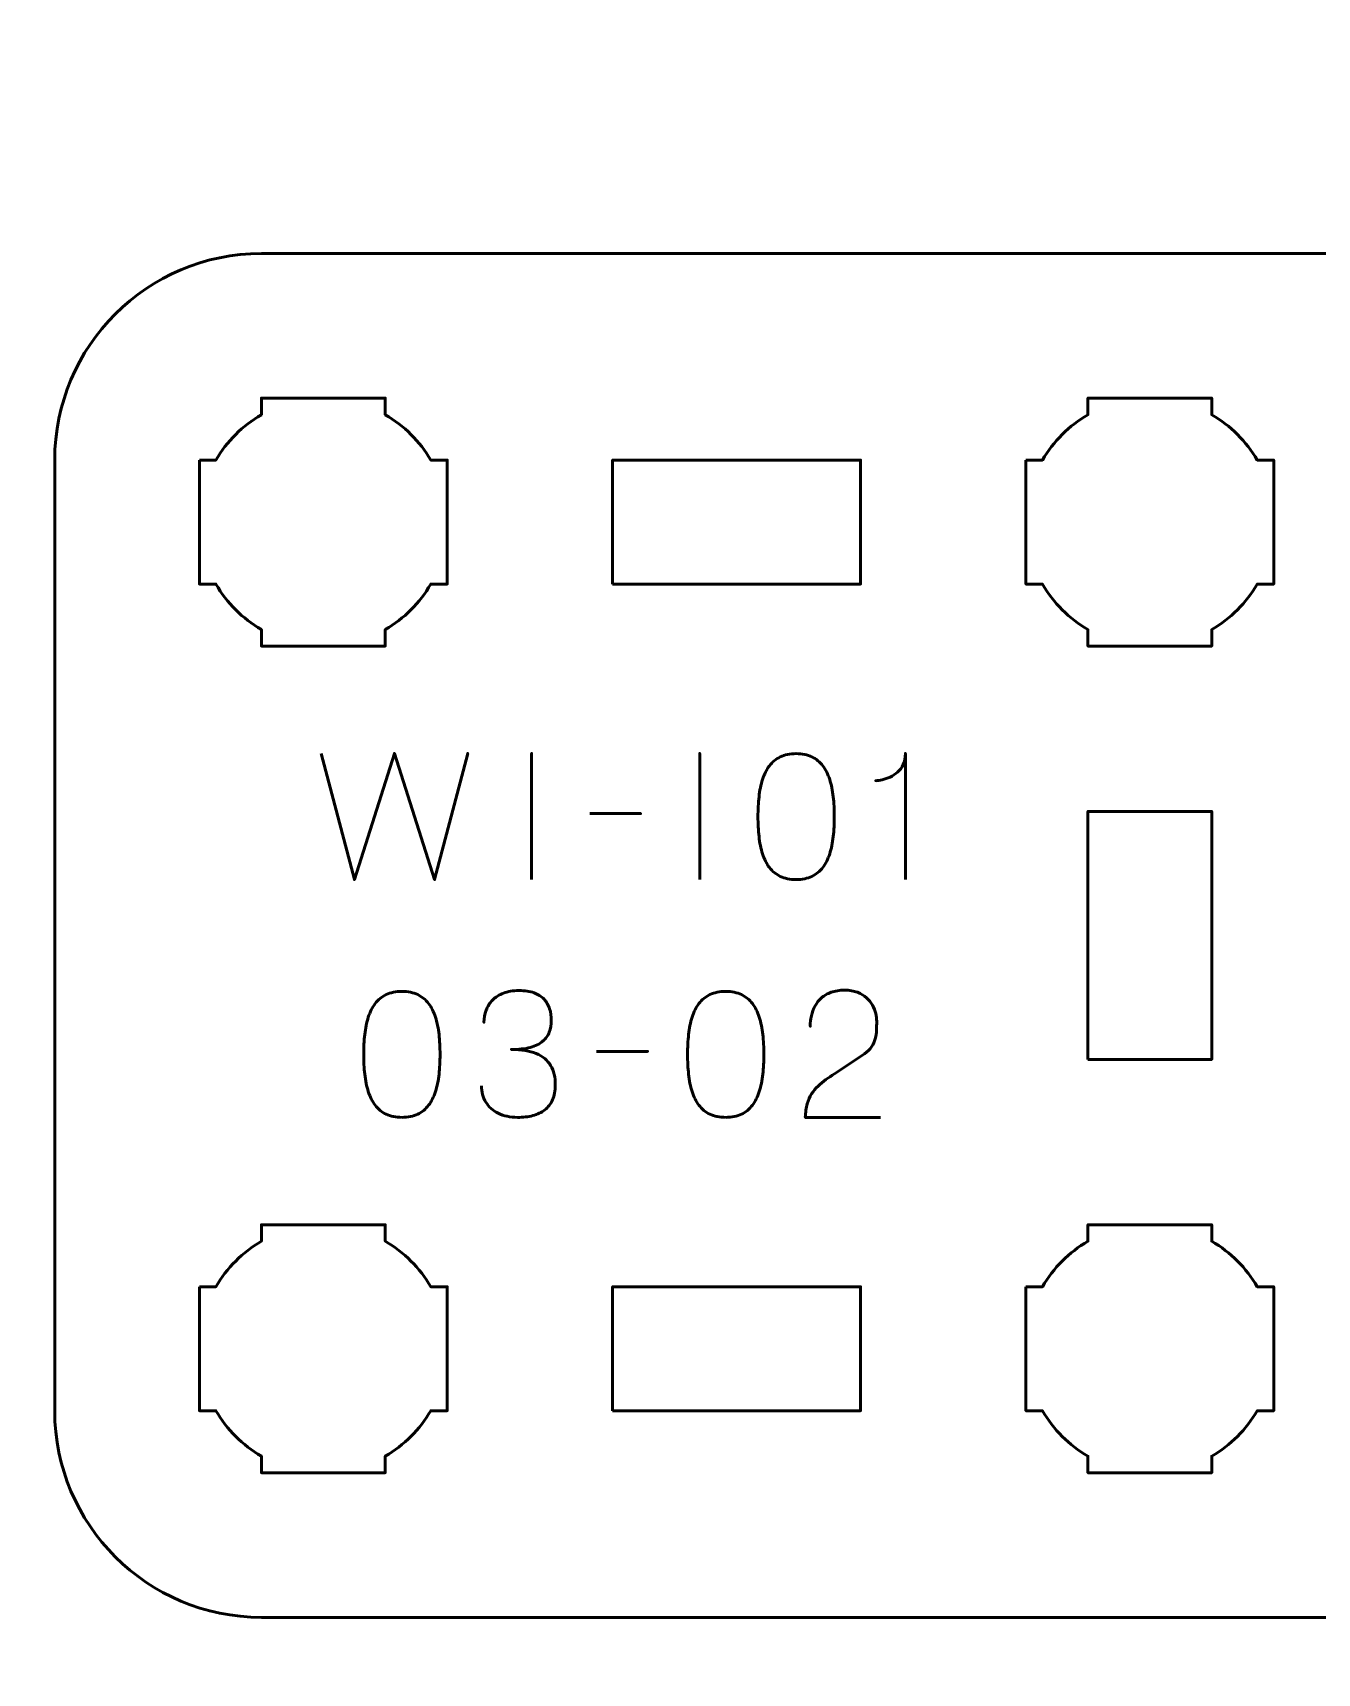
# Model space of a CAD drawing. Header units: centimetres. Extents: x -21 to 0, y -29.7 to 0.
# Drawn here: x -8.303 to -5.195, y -24.135 to -20.166 of the extents above; entities that cross this region are included whole.
import ezdxf

# ---------------------------------------------------------------- set-up
doc = ezdxf.new("R2010")
doc.units = ezdxf.units.CM
doc.header["$MEASUREMENT"] = 0
doc.layers.add('Layer 1', color=7, linetype='Continuous')

msp = doc.modelspace()

# ---------------------------------------------------------------- linework, layer by layer
at = {"layer": 'Layer 1', "lineweight": 53}
for points in [[(-6.89997, -21.5), (-6.29997, -21.5), (-6.29997, -21.2), (-6.89997, -21.2), (-6.89997, -21.5)], [(-5.74997, -22.65), (-5.44997, -22.65), (-5.44997, -22.05), (-5.74997, -22.05), (-5.74997, -22.65)], [(-6.89997, -23.5), (-6.29997, -23.5), (-6.29997, -23.2), (-6.89997, -23.2), (-6.89997, -23.5)]]:
    msp.add_lwpolyline(points, close=True, dxfattribs=at)
at = {"layer": 'Layer 1', "color": 1, "lineweight": 53}
msp.add_open_spline([(-21.00003, -29.19995), (-21.00003, -29.19995), (-21.00003, -10.09992), (-21.00003, -10.09992), (-21.00003, -10.09992), (-21.00003, -10.01709), (-20.93286, -9.94992), (-20.85003, -9.94992), (-20.85003, -9.94992), (-20.7672, -9.94992), (-20.70003, -9.88275), (-20.70003, -9.79992), (-20.70003, -9.79992), (-20.70003, -9.71709), (-20.7672, -9.64992), (-20.85003, -9.64992), (-20.85003, -9.64992), (-20.93286, -9.64992), (-21.00003, -9.58275), (-21.00003, -9.49992), (-21.00003, -9.49992), (-21.00003, -9.41709), (-20.93286, -9.34992), (-20.85003, -9.34992), (-20.85003, -9.34992), (-20.7672, -9.34992), (-20.70003, -9.28275), (-20.70003, -9.19992), (-20.70003, -9.19992), (-20.70003, -9.11709), (-20.7672, -9.04992), (-20.85003, -9.04992), (-20.85003, -9.04992), (-20.93286, -9.04992), (-21.00003, -8.98275), (-21.00003, -8.89992), (-21.00003, -8.89992), (-21.00003, -8.81709), (-20.93286, -8.74992), (-20.85003, -8.74992), (-20.85003, -8.74992), (-20.7672, -8.74992), (-20.70003, -8.68275), (-20.70003, -8.59992), (-20.70003, -8.59992), (-20.70003, -8.51709), (-20.7672, -8.44992), (-20.85003, -8.44992), (-20.85003, -8.44992), (-20.93286, -8.44992), (-21.00003, -8.38275), (-21.00003, -8.29992), (-21.00003, -8.29992), (-21.00003, -8.21709), (-20.93286, -8.14992), (-20.85003, -8.14992), (-20.85003, -8.14992), (-20.7672, -8.14992), (-20.70003, -8.08275), (-20.70003, -7.99992), (-20.70003, -7.99992), (-20.70003, -7.91709), (-20.7672, -7.84992), (-20.85003, -7.84992), (-20.85003, -7.84992), (-20.93286, -7.84992), (-21.00003, -7.78275), (-21.00003, -7.69992), (-21.00003, -7.69992), (-21.00003, -7.61709), (-20.93286, -7.54992), (-20.85003, -7.54992), (-20.85003, -7.54992), (-20.7672, -7.54992), (-20.70003, -7.48275), (-20.70003, -7.39992), (-20.70003, -7.39992), (-20.70003, -7.31709), (-20.7672, -7.24992), (-20.85003, -7.24992), (-20.85003, -7.24992), (-20.93286, -7.24992), (-21.00003, -7.18275), (-21.00003, -7.09992), (-21.00003, -7.09992), (-21.00003, -7.01709), (-20.93286, -6.94992), (-20.85003, -6.94992), (-20.85003, -6.94992), (-20.7672, -6.94992), (-20.70003, -6.88275), (-20.70003, -6.79992), (-20.70003, -6.79992), (-20.70003, -6.71709), (-20.7672, -6.64992), (-20.85003, -6.64992), (-20.85003, -6.64992), (-20.93286, -6.64992), (-21.00003, -6.58275), (-21.00003, -6.49992), (-21.00003, -6.49992), (-21.00003, -6.41709), (-20.93286, -6.34992), (-20.85003, -6.34992), (-20.85003, -6.34992), (-20.7672, -6.34992), (-20.70003, -6.28275), (-20.70003, -6.19992), (-20.70003, -6.19992), (-20.70003, -6.11709), (-20.7672, -6.04992), (-20.85003, -6.04992), (-20.85003, -6.04992), (-20.93286, -6.04992), (-21.00003, -5.98275), (-21.00003, -5.89992), (-21.00003, -5.89992), (-21.00003, -5.81709), (-20.93286, -5.74992), (-20.85003, -5.74992), (-20.85003, -5.74992), (-20.7672, -5.74992), (-20.70003, -5.68275), (-20.70003, -5.59992), (-20.70003, -5.59992), (-20.70003, -5.51709), (-20.7672, -5.44992), (-20.85003, -5.44992), (-20.85003, -5.44992), (-20.93286, -5.44992), (-21.00003, -5.38275), (-21.00003, -5.29992), (-21.00003, -5.29992), (-21.00003, -5.21709), (-20.93286, -5.14992), (-20.85003, -5.14992), (-20.85003, -5.14992), (-20.7672, -5.14992), (-20.70003, -5.08275), (-20.70003, -4.99992), (-20.70003, -4.99992), (-20.70003, -4.91709), (-20.7672, -4.84992), (-20.85003, -4.84992), (-20.85003, -4.84992), (-20.93286, -4.84992), (-21.00003, -4.78275), (-21.00003, -4.69992), (-21.00003, -4.69992), (-21.00003, -4.61709), (-20.93286, -4.54992), (-20.85003, -4.54992), (-20.85003, -4.54992), (-20.7672, -4.54992), (-20.70003, -4.48275), (-20.70003, -4.39992), (-20.70003, -4.39992), (-20.70003, -4.31709), (-20.7672, -4.24992), (-20.85003, -4.24992), (-20.85003, -4.24992), (-20.93286, -4.24992), (-21.00003, -4.18275), (-21.00003, -4.09992), (-21.00003, -4.09992), (-21.00003, -4.01709), (-20.93286, -3.94992), (-20.85003, -3.94992), (-20.85003, -3.94992), (-20.7672, -3.94992), (-20.70003, -3.88275), (-20.70003, -3.79992), (-20.70003, -3.79992), (-20.70003, -3.71709), (-20.7672, -3.64992), (-20.85003, -3.64992), (-20.85003, -3.64992), (-20.93286, -3.64992), (-21.00003, -3.58275), (-21.00003, -3.49992), (-21.00003, -3.49992), (-21.00003, -3.41709), (-20.93286, -3.34992), (-20.85003, -3.34992), (-20.85003, -3.34992), (-20.7672, -3.34992), (-20.70003, -3.28275), (-20.70003, -3.19992), (-20.70003, -3.19992), (-20.70003, -3.11709), (-20.7672, -3.04992), (-20.85003, -3.04992), (-20.85003, -3.04992), (-20.93286, -3.04992), (-21.00003, -2.98275), (-21.00003, -2.89992), (-21.00003, -2.89992), (-21.00003, -2.81709), (-20.93286, -2.74992), (-20.85003, -2.74992), (-20.85003, -2.74992), (-20.7672, -2.74992), (-20.70003, -2.68275), (-20.70003, -2.59992), (-20.70003, -2.59992), (-20.70003, -2.51709), (-20.7672, -2.44992), (-20.85003, -2.44992), (-20.85003, -2.44992), (-20.93286, -2.44992), (-21.00003, -2.38275), (-21.00003, -2.29992), (-21.00003, -2.29992), (-21.00003, -2.21709), (-20.93286, -2.14992), (-20.85003, -2.14992), (-20.85003, -2.14992), (-20.7672, -2.14992), (-20.70003, -2.08275), (-20.70003, -1.99992), (-20.70003, -1.99992), (-20.70003, -1.91709), (-20.7672, -1.84992), (-20.85003, -1.84992), (-20.85003, -1.84992), (-20.93286, -1.84992), (-21.00003, -1.78275), (-21.00003, -1.69992), (-21.00003, -1.69992), (-21.00003, -1.61709), (-20.93286, -1.54992), (-20.85003, -1.54992), (-20.85003, -1.54992), (-20.7672, -1.54992), (-20.70003, -1.48275), (-20.70003, -1.39992), (-20.70003, -1.39992), (-20.70003, -1.31709), (-20.7672, -1.24992), (-20.85003, -1.24992), (-20.85003, -1.24992), (-20.93286, -1.24992), (-21.00003, -1.18275), (-21.00003, -1.09992), (-21.00003, -1.09992), (-21.00003, -1.09992), (-21.00003, -0.49992), (-21.00003, -0.49992), (-21.00003, -0.49992), (-21.00003, -0.22295), (-20.77694, 0.00004), (-20.49994, 0.00004), (-20.49994, 0.00004), (-20.49994, 0.00004), (-0.50008, 0.00004), (-0.50008, 0.00004), (-0.50008, 0.00004), (-0.22294, 0.00004), (0.00002, -0.22295), (0.00002, -0.49992), (0.00002, -0.49992), (0.00002, -0.49992), (0.00002, -29.19995), (0.00002, -29.19995), (0.00002, -29.19995), (0.00002, -29.47695), (-0.22294, -29.70004), (-0.50008, -29.70004), (-0.50008, -29.70004), (-0.50008, -29.70004), (-20.49994, -29.70004), (-20.49994, -29.70004), (-20.49994, -29.70004), (-20.77694, -29.70004), (-21.00003, -29.47695), (-21.00003, -29.19995)], degree=3, knots=[0, 0, 0, 0, 0.0144928, 0.0144928, 0.0144928, 0.0144928, 0.0289855, 0.0289855, 0.0289855, 0.0289855, 0.0434783, 0.0434783, 0.0434783, 0.0434783, 0.057971, 0.057971, 0.057971, 0.057971, 0.0724638, 0.0724638, 0.0724638, 0.0724638, 0.0869565, 0.0869565, 0.0869565, 0.0869565, 0.1014493, 0.1014493, 0.1014493, 0.1014493, 0.115942, 0.115942, 0.115942, 0.115942, 0.1304348, 0.1304348, 0.1304348, 0.1304348, 0.1449275, 0.1449275, 0.1449275, 0.1449275, 0.1594203, 0.1594203, 0.1594203, 0.1594203, 0.173913, 0.173913, 0.173913, 0.173913, 0.1884058, 0.1884058, 0.1884058, 0.1884058, 0.2028986, 0.2028986, 0.2028986, 0.2028986, 0.2173913, 0.2173913, 0.2173913, 0.2173913, 0.2318841, 0.2318841, 0.2318841, 0.2318841, 0.2463768, 0.2463768, 0.2463768, 0.2463768, 0.2608696, 0.2608696, 0.2608696, 0.2608696, 0.2753623, 0.2753623, 0.2753623, 0.2753623, 0.2898551, 0.2898551, 0.2898551, 0.2898551, 0.3043478, 0.3043478, 0.3043478, 0.3043478, 0.3188406, 0.3188406, 0.3188406, 0.3188406, 0.3333333, 0.3333333, 0.3333333, 0.3333333, 0.3478261, 0.3478261, 0.3478261, 0.3478261, 0.3623188, 0.3623188, 0.3623188, 0.3623188, 0.3768116, 0.3768116, 0.3768116, 0.3768116, 0.3913043, 0.3913043, 0.3913043, 0.3913043, 0.4057971, 0.4057971, 0.4057971, 0.4057971, 0.4202899, 0.4202899, 0.4202899, 0.4202899, 0.4347826, 0.4347826, 0.4347826, 0.4347826, 0.4492754, 0.4492754, 0.4492754, 0.4492754, 0.4637681, 0.4637681, 0.4637681, 0.4637681, 0.4782609, 0.4782609, 0.4782609, 0.4782609, 0.4927536, 0.4927536, 0.4927536, 0.4927536, 0.5072464, 0.5072464, 0.5072464, 0.5072464, 0.5217391, 0.5217391, 0.5217391, 0.5217391, 0.5362319, 0.5362319, 0.5362319, 0.5362319, 0.5507246, 0.5507246, 0.5507246, 0.5507246, 0.5652174, 0.5652174, 0.5652174, 0.5652174, 0.5797101, 0.5797101, 0.5797101, 0.5797101, 0.5942029, 0.5942029, 0.5942029, 0.5942029, 0.6086957, 0.6086957, 0.6086957, 0.6086957, 0.6231884, 0.6231884, 0.6231884, 0.6231884, 0.6376812, 0.6376812, 0.6376812, 0.6376812, 0.6521739, 0.6521739, 0.6521739, 0.6521739, 0.6666667, 0.6666667, 0.6666667, 0.6666667, 0.6811594, 0.6811594, 0.6811594, 0.6811594, 0.6956522, 0.6956522, 0.6956522, 0.6956522, 0.7101449, 0.7101449, 0.7101449, 0.7101449, 0.7246377, 0.7246377, 0.7246377, 0.7246377, 0.7391304, 0.7391304, 0.7391304, 0.7391304, 0.7536232, 0.7536232, 0.7536232, 0.7536232, 0.7681159, 0.7681159, 0.7681159, 0.7681159, 0.7826087, 0.7826087, 0.7826087, 0.7826087, 0.7971014, 0.7971014, 0.7971014, 0.7971014, 0.8115942, 0.8115942, 0.8115942, 0.8115942, 0.826087, 0.826087, 0.826087, 0.826087, 0.8405797, 0.8405797, 0.8405797, 0.8405797, 0.8550725, 0.8550725, 0.8550725, 0.8550725, 0.8695652, 0.8695652, 0.8695652, 0.8695652, 0.884058, 0.884058, 0.884058, 0.884058, 0.8985507, 0.8985507, 0.8985507, 0.8985507, 0.9130435, 0.9130435, 0.9130435, 0.9130435, 0.9275362, 0.9275362, 0.9275362, 0.9275362, 0.942029, 0.942029, 0.942029, 0.942029, 0.9565217, 0.9565217, 0.9565217, 0.9565217, 0.9710145, 0.9710145, 0.9710145, 0.9710145, 0.9855072, 0.9855072, 0.9855072, 0.9855072, 1, 1, 1, 1], dxfattribs=at)
at = {"layer": 'Layer 1', "color": 3, "lineweight": 53}
msp.add_open_spline([(-8.24997, -23.5), (-8.24997, -23.5), (-8.24997, -21.2), (-8.24997, -21.2), (-8.24997, -21.2), (-8.24997, -20.92391), (-8.02606, -20.7), (-7.74997, -20.7), (-7.74997, -20.7), (-7.74997, -20.7), (-3.44997, -20.7), (-3.44997, -20.7), (-3.44997, -20.7), (-3.17388, -20.7), (-2.94997, -20.92391), (-2.94997, -21.2), (-2.94997, -21.2), (-2.94997, -21.2), (-2.94997, -23.5), (-2.94997, -23.5), (-2.94997, -23.5), (-2.94997, -23.77609), (-3.17388, -24), (-3.44997, -24), (-3.44997, -24), (-3.44997, -24), (-7.74997, -24), (-7.74997, -24), (-7.74997, -24), (-8.02606, -24), (-8.24997, -23.77609), (-8.24997, -23.5)], degree=3, knots=[0, 0, 0, 0, 0.125, 0.125, 0.125, 0.125, 0.25, 0.25, 0.25, 0.25, 0.375, 0.375, 0.375, 0.375, 0.5, 0.5, 0.5, 0.5, 0.625, 0.625, 0.625, 0.625, 0.75, 0.75, 0.75, 0.75, 0.875, 0.875, 0.875, 0.875, 1, 1, 1, 1], dxfattribs=at)
at = {"layer": 'Layer 1', "lineweight": 53}
for points in [[(-7.89997, -21.2), (-7.89997, -21.2), (-7.85982, -21.2), (-7.85982, -21.2), (-7.85982, -21.2), (-7.83347, -21.15447), (-7.7955, -21.1165), (-7.74997, -21.09015), (-7.74997, -21.09015), (-7.74997, -21.09015), (-7.74997, -21.05), (-7.74997, -21.05), (-7.74997, -21.05), (-7.74997, -21.05), (-7.59997, -21.05), (-7.59997, -21.05), (-7.59997, -21.05), (-7.59997, -21.05), (-7.44997, -21.05), (-7.44997, -21.05), (-7.44997, -21.05), (-7.44997, -21.05), (-7.44997, -21.09015), (-7.44997, -21.09015), (-7.44997, -21.09015), (-7.40444, -21.1165), (-7.36647, -21.15447), (-7.34012, -21.2), (-7.34012, -21.2), (-7.34012, -21.2), (-7.29997, -21.2), (-7.29997, -21.2), (-7.29997, -21.2), (-7.29997, -21.2), (-7.29997, -21.35), (-7.29997, -21.35), (-7.29997, -21.35), (-7.29997, -21.35), (-7.29997, -21.5), (-7.29997, -21.5), (-7.29997, -21.5), (-7.29997, -21.5), (-7.34012, -21.5), (-7.34012, -21.5), (-7.34012, -21.5), (-7.36647, -21.54553), (-7.40444, -21.5835), (-7.44997, -21.60985), (-7.44997, -21.60985), (-7.44997, -21.60985), (-7.44997, -21.65), (-7.44997, -21.65), (-7.44997, -21.65), (-7.44997, -21.65), (-7.59997, -21.65), (-7.59997, -21.65), (-7.59997, -21.65), (-7.59997, -21.65), (-7.74997, -21.65), (-7.74997, -21.65), (-7.74997, -21.65), (-7.74997, -21.65), (-7.74997, -21.60985), (-7.74997, -21.60985), (-7.74997, -21.60985), (-7.7955, -21.5835), (-7.83347, -21.54553), (-7.85982, -21.5), (-7.85982, -21.5), (-7.85982, -21.5), (-7.89997, -21.5), (-7.89997, -21.5), (-7.89997, -21.5), (-7.89997, -21.5), (-7.89997, -21.35), (-7.89997, -21.35), (-7.89997, -21.35), (-7.89997, -21.35), (-7.89997, -21.2), (-7.89997, -21.2)], [(-5.89997, -21.2), (-5.89997, -21.2), (-5.85982, -21.2), (-5.85982, -21.2), (-5.85982, -21.2), (-5.83347, -21.15447), (-5.7955, -21.1165), (-5.74997, -21.09015), (-5.74997, -21.09015), (-5.74997, -21.09015), (-5.74997, -21.05), (-5.74997, -21.05), (-5.74997, -21.05), (-5.74997, -21.05), (-5.59997, -21.05), (-5.59997, -21.05), (-5.59997, -21.05), (-5.59997, -21.05), (-5.44997, -21.05), (-5.44997, -21.05), (-5.44997, -21.05), (-5.44997, -21.05), (-5.44997, -21.09015), (-5.44997, -21.09015), (-5.44997, -21.09015), (-5.40444, -21.1165), (-5.36647, -21.15447), (-5.34012, -21.2), (-5.34012, -21.2), (-5.34012, -21.2), (-5.29997, -21.2), (-5.29997, -21.2), (-5.29997, -21.2), (-5.29997, -21.2), (-5.29997, -21.35), (-5.29997, -21.35), (-5.29997, -21.35), (-5.29997, -21.35), (-5.29997, -21.5), (-5.29997, -21.5), (-5.29997, -21.5), (-5.29997, -21.5), (-5.34012, -21.5), (-5.34012, -21.5), (-5.34012, -21.5), (-5.36647, -21.54553), (-5.40444, -21.5835), (-5.44997, -21.60985), (-5.44997, -21.60985), (-5.44997, -21.60985), (-5.44997, -21.65), (-5.44997, -21.65), (-5.44997, -21.65), (-5.44997, -21.65), (-5.59997, -21.65), (-5.59997, -21.65), (-5.59997, -21.65), (-5.59997, -21.65), (-5.74997, -21.65), (-5.74997, -21.65), (-5.74997, -21.65), (-5.74997, -21.65), (-5.74997, -21.60985), (-5.74997, -21.60985), (-5.74997, -21.60985), (-5.7955, -21.5835), (-5.83347, -21.54553), (-5.85982, -21.5), (-5.85982, -21.5), (-5.85982, -21.5), (-5.89997, -21.5), (-5.89997, -21.5), (-5.89997, -21.5), (-5.89997, -21.5), (-5.89997, -21.35), (-5.89997, -21.35), (-5.89997, -21.35), (-5.89997, -21.35), (-5.89997, -21.2), (-5.89997, -21.2)], [(-7.89997, -23.2), (-7.89997, -23.2), (-7.85982, -23.2), (-7.85982, -23.2), (-7.85982, -23.2), (-7.83347, -23.15447), (-7.7955, -23.1165), (-7.74997, -23.09015), (-7.74997, -23.09015), (-7.74997, -23.09015), (-7.74997, -23.05), (-7.74997, -23.05), (-7.74997, -23.05), (-7.74997, -23.05), (-7.59997, -23.05), (-7.59997, -23.05), (-7.59997, -23.05), (-7.59997, -23.05), (-7.44997, -23.05), (-7.44997, -23.05), (-7.44997, -23.05), (-7.44997, -23.05), (-7.44997, -23.09015), (-7.44997, -23.09015), (-7.44997, -23.09015), (-7.40444, -23.1165), (-7.36647, -23.15447), (-7.34012, -23.2), (-7.34012, -23.2), (-7.34012, -23.2), (-7.29997, -23.2), (-7.29997, -23.2), (-7.29997, -23.2), (-7.29997, -23.2), (-7.29997, -23.35), (-7.29997, -23.35), (-7.29997, -23.35), (-7.29997, -23.35), (-7.29997, -23.5), (-7.29997, -23.5), (-7.29997, -23.5), (-7.29997, -23.5), (-7.34012, -23.5), (-7.34012, -23.5), (-7.34012, -23.5), (-7.36647, -23.54553), (-7.40444, -23.5835), (-7.44997, -23.60985), (-7.44997, -23.60985), (-7.44997, -23.60985), (-7.44997, -23.65), (-7.44997, -23.65), (-7.44997, -23.65), (-7.44997, -23.65), (-7.59997, -23.65), (-7.59997, -23.65), (-7.59997, -23.65), (-7.59997, -23.65), (-7.74997, -23.65), (-7.74997, -23.65), (-7.74997, -23.65), (-7.74997, -23.65), (-7.74997, -23.60985), (-7.74997, -23.60985), (-7.74997, -23.60985), (-7.7955, -23.5835), (-7.83347, -23.54553), (-7.85982, -23.5), (-7.85982, -23.5), (-7.85982, -23.5), (-7.89997, -23.5), (-7.89997, -23.5), (-7.89997, -23.5), (-7.89997, -23.5), (-7.89997, -23.35), (-7.89997, -23.35), (-7.89997, -23.35), (-7.89997, -23.35), (-7.89997, -23.2), (-7.89997, -23.2)], [(-5.89997, -23.2), (-5.89997, -23.2), (-5.85982, -23.2), (-5.85982, -23.2), (-5.85982, -23.2), (-5.83347, -23.15447), (-5.7955, -23.1165), (-5.74997, -23.09015), (-5.74997, -23.09015), (-5.74997, -23.09015), (-5.74997, -23.05), (-5.74997, -23.05), (-5.74997, -23.05), (-5.74997, -23.05), (-5.59997, -23.05), (-5.59997, -23.05), (-5.59997, -23.05), (-5.59997, -23.05), (-5.44997, -23.05), (-5.44997, -23.05), (-5.44997, -23.05), (-5.44997, -23.05), (-5.44997, -23.09015), (-5.44997, -23.09015), (-5.44997, -23.09015), (-5.40444, -23.1165), (-5.36647, -23.15447), (-5.34012, -23.2), (-5.34012, -23.2), (-5.34012, -23.2), (-5.29997, -23.2), (-5.29997, -23.2), (-5.29997, -23.2), (-5.29997, -23.2), (-5.29997, -23.35), (-5.29997, -23.35), (-5.29997, -23.35), (-5.29997, -23.35), (-5.29997, -23.5), (-5.29997, -23.5), (-5.29997, -23.5), (-5.29997, -23.5), (-5.34012, -23.5), (-5.34012, -23.5), (-5.34012, -23.5), (-5.36647, -23.54553), (-5.40444, -23.5835), (-5.44997, -23.60985), (-5.44997, -23.60985), (-5.44997, -23.60985), (-5.44997, -23.65), (-5.44997, -23.65), (-5.44997, -23.65), (-5.44997, -23.65), (-5.59997, -23.65), (-5.59997, -23.65), (-5.59997, -23.65), (-5.59997, -23.65), (-5.74997, -23.65), (-5.74997, -23.65), (-5.74997, -23.65), (-5.74997, -23.65), (-5.74997, -23.60985), (-5.74997, -23.60985), (-5.74997, -23.60985), (-5.7955, -23.5835), (-5.83347, -23.54553), (-5.85982, -23.5), (-5.85982, -23.5), (-5.85982, -23.5), (-5.89997, -23.5), (-5.89997, -23.5), (-5.89997, -23.5), (-5.89997, -23.5), (-5.89997, -23.35), (-5.89997, -23.35), (-5.89997, -23.35), (-5.89997, -23.35), (-5.89997, -23.2), (-5.89997, -23.2)]]:
    msp.add_open_spline(points, degree=3, knots=[0, 0, 0, 0, 0.05, 0.05, 0.05, 0.05, 0.1, 0.1, 0.1, 0.1, 0.15, 0.15, 0.15, 0.15, 0.2, 0.2, 0.2, 0.2, 0.25, 0.25, 0.25, 0.25, 0.3, 0.3, 0.3, 0.3, 0.35, 0.35, 0.35, 0.35, 0.4, 0.4, 0.4, 0.4, 0.45, 0.45, 0.45, 0.45, 0.5, 0.5, 0.5, 0.5, 0.55, 0.55, 0.55, 0.55, 0.6, 0.6, 0.6, 0.6, 0.65, 0.65, 0.65, 0.65, 0.7, 0.7, 0.7, 0.7, 0.75, 0.75, 0.75, 0.75, 0.8, 0.8, 0.8, 0.8, 0.85, 0.85, 0.85, 0.85, 0.9, 0.9, 0.9, 0.9, 0.95, 0.95, 0.95, 0.95, 1, 1, 1, 1], dxfattribs=at)
at = {"layer": 'Layer 1', "color": 5, "lineweight": 53}
for points, knots in [([(-7.60524, -21.90972), (-7.60524, -21.90972), (-7.52481, -22.21494), (-7.52481, -22.21494), (-7.52481, -22.21494), (-7.52481, -22.21494), (-7.42787, -21.90972), (-7.42787, -21.90972), (-7.42787, -21.90972), (-7.42787, -21.90972), (-7.33092, -22.21494), (-7.33092, -22.21494), (-7.33092, -22.21494), (-7.33092, -22.21494), (-7.25049, -21.90972), (-7.25049, -21.90972), (-7.25049, -21.90972), (-7.25049, -21.90972), (-7.33092, -22.21494), (-7.33092, -22.21494), (-7.33092, -22.21494), (-7.33092, -22.21494), (-7.42787, -21.90972), (-7.42787, -21.90972), (-7.42787, -21.90972), (-7.42787, -21.90972), (-7.52481, -22.21494), (-7.52481, -22.21494), (-7.52481, -22.21494), (-7.52481, -22.21494), (-7.60524, -21.90972), (-7.60524, -21.90972)], [0, 0, 0, 0, 0.125, 0.125, 0.125, 0.125, 0.25, 0.25, 0.25, 0.25, 0.375, 0.375, 0.375, 0.375, 0.5, 0.5, 0.5, 0.5, 0.625, 0.625, 0.625, 0.625, 0.75, 0.75, 0.75, 0.75, 0.875, 0.875, 0.875, 0.875, 1, 1, 1, 1]), ([(-7.09597, -22.21494), (-7.09597, -22.21494), (-7.09597, -21.90972), (-7.09597, -21.90972), (-7.09597, -21.90972), (-7.09597, -21.90972), (-7.09597, -22.21494), (-7.09597, -22.21494)], [0, 0, 0, 0, 0.5, 0.5, 0.5, 0.5, 1, 1, 1, 1]), ([(-6.68915, -22.21494), (-6.68915, -22.21494), (-6.68915, -21.90972), (-6.68915, -21.90972), (-6.68915, -21.90972), (-6.68915, -21.90972), (-6.68915, -22.21494), (-6.68915, -22.21494)], [0, 0, 0, 0, 0.5, 0.5, 0.5, 0.5, 1, 1, 1, 1]), ([(-6.45589, -22.21494), (-6.44108, -22.21487), (-6.42831, -22.21226), (-6.41765, -22.20718), (-6.41765, -22.20718), (-6.40707, -22.2021), (-6.39825, -22.19483), (-6.3912, -22.18559), (-6.3912, -22.18559), (-6.38421, -22.17628), (-6.37871, -22.16527), (-6.37462, -22.15257), (-6.37462, -22.15257), (-6.37059, -22.13987), (-6.3677, -22.12597), (-6.36608, -22.11073), (-6.36608, -22.11073), (-6.36438, -22.09549), (-6.36354, -22.07947), (-6.36361, -22.06254), (-6.36361, -22.06254), (-6.36354, -22.04568), (-6.36438, -22.02966), (-6.36608, -22.01449), (-6.36608, -22.01449), (-6.3677, -21.99932), (-6.37059, -21.98535), (-6.37462, -21.97265), (-6.37462, -21.97265), (-6.37871, -21.96002), (-6.38421, -21.94902), (-6.3912, -21.93963), (-6.3912, -21.93963), (-6.39825, -21.93032), (-6.40707, -21.92305), (-6.41765, -21.91797), (-6.41765, -21.91797), (-6.42831, -21.91282), (-6.44108, -21.91021), (-6.45589, -21.91014), (-6.45589, -21.91014), (-6.47071, -21.91021), (-6.48348, -21.91282), (-6.49414, -21.91797), (-6.49414, -21.91797), (-6.50472, -21.92305), (-6.51354, -21.93032), (-6.52059, -21.93963), (-6.52059, -21.93963), (-6.52758, -21.94902), (-6.53308, -21.96002), (-6.53717, -21.97265), (-6.53717, -21.97265), (-6.5412, -21.98535), (-6.54409, -21.99932), (-6.54571, -22.01449), (-6.54571, -22.01449), (-6.5474, -22.02966), (-6.54825, -22.04568), (-6.54818, -22.06254), (-6.54818, -22.06254), (-6.54825, -22.07947), (-6.5474, -22.09549), (-6.54571, -22.11073), (-6.54571, -22.11073), (-6.54409, -22.12597), (-6.5412, -22.13987), (-6.53717, -22.15257), (-6.53717, -22.15257), (-6.53308, -22.16527), (-6.52758, -22.17628), (-6.52059, -22.18559), (-6.52059, -22.18559), (-6.51354, -22.19483), (-6.50472, -22.2021), (-6.49414, -22.20718), (-6.49414, -22.20718), (-6.48348, -22.21226), (-6.47071, -22.21487), (-6.45589, -22.21494)], [0, 0, 0, 0, 0.05, 0.05, 0.05, 0.05, 0.1, 0.1, 0.1, 0.1, 0.15, 0.15, 0.15, 0.15, 0.2, 0.2, 0.2, 0.2, 0.25, 0.25, 0.25, 0.25, 0.3, 0.3, 0.3, 0.3, 0.35, 0.35, 0.35, 0.35, 0.4, 0.4, 0.4, 0.4, 0.45, 0.45, 0.45, 0.45, 0.5, 0.5, 0.5, 0.5, 0.55, 0.55, 0.55, 0.55, 0.6, 0.6, 0.6, 0.6, 0.65, 0.65, 0.65, 0.65, 0.7, 0.7, 0.7, 0.7, 0.75, 0.75, 0.75, 0.75, 0.8, 0.8, 0.8, 0.8, 0.85, 0.85, 0.85, 0.85, 0.9, 0.9, 0.9, 0.9, 0.95, 0.95, 0.95, 0.95, 1, 1, 1, 1]), ([(-6.45589, -22.21494), (-6.44108, -22.21487), (-6.42831, -22.21226), (-6.41765, -22.20718), (-6.41765, -22.20718), (-6.40707, -22.2021), (-6.39825, -22.19483), (-6.3912, -22.18559), (-6.3912, -22.18559), (-6.38421, -22.17628), (-6.37871, -22.16527), (-6.37462, -22.15257), (-6.37462, -22.15257), (-6.37059, -22.13987), (-6.3677, -22.12597), (-6.36608, -22.11073), (-6.36608, -22.11073), (-6.36438, -22.09549), (-6.36354, -22.07947), (-6.36361, -22.06254), (-6.36361, -22.06254), (-6.36354, -22.04568), (-6.36438, -22.02966), (-6.36608, -22.01449), (-6.36608, -22.01449), (-6.3677, -21.99932), (-6.37059, -21.98535), (-6.37462, -21.97265), (-6.37462, -21.97265), (-6.37871, -21.96002), (-6.38421, -21.94902), (-6.3912, -21.93963), (-6.3912, -21.93963), (-6.39825, -21.93032), (-6.40707, -21.92305), (-6.41765, -21.91797), (-6.41765, -21.91797), (-6.42831, -21.91282), (-6.44108, -21.91021), (-6.45589, -21.91014), (-6.45589, -21.91014), (-6.47071, -21.91021), (-6.48348, -21.91282), (-6.49414, -21.91797), (-6.49414, -21.91797), (-6.50472, -21.92305), (-6.51354, -21.93032), (-6.52059, -21.93963), (-6.52059, -21.93963), (-6.52758, -21.94902), (-6.53308, -21.96002), (-6.53717, -21.97265), (-6.53717, -21.97265), (-6.5412, -21.98535), (-6.54409, -21.99932), (-6.54571, -22.01449), (-6.54571, -22.01449), (-6.5474, -22.02966), (-6.54825, -22.04568), (-6.54818, -22.06254), (-6.54818, -22.06254), (-6.54825, -22.07947), (-6.5474, -22.09549), (-6.54571, -22.11073), (-6.54571, -22.11073), (-6.54409, -22.12597), (-6.5412, -22.13987), (-6.53717, -22.15257), (-6.53717, -22.15257), (-6.53308, -22.16527), (-6.52758, -22.17628), (-6.52059, -22.18559), (-6.52059, -22.18559), (-6.51354, -22.19483), (-6.50472, -22.2021), (-6.49414, -22.20718), (-6.49414, -22.20718), (-6.48348, -22.21226), (-6.47071, -22.21487), (-6.45589, -22.21494)], [0, 0, 0, 0, 0.05, 0.05, 0.05, 0.05, 0.1, 0.1, 0.1, 0.1, 0.15, 0.15, 0.15, 0.15, 0.2, 0.2, 0.2, 0.2, 0.25, 0.25, 0.25, 0.25, 0.3, 0.3, 0.3, 0.3, 0.35, 0.35, 0.35, 0.35, 0.4, 0.4, 0.4, 0.4, 0.45, 0.45, 0.45, 0.45, 0.5, 0.5, 0.5, 0.5, 0.55, 0.55, 0.55, 0.55, 0.6, 0.6, 0.6, 0.6, 0.65, 0.65, 0.65, 0.65, 0.7, 0.7, 0.7, 0.7, 0.75, 0.75, 0.75, 0.75, 0.8, 0.8, 0.8, 0.8, 0.85, 0.85, 0.85, 0.85, 0.9, 0.9, 0.9, 0.9, 0.95, 0.95, 0.95, 0.95, 1, 1, 1, 1]), ([(-6.19131, -22.21494), (-6.19131, -22.21494), (-6.19131, -21.90972), (-6.19131, -21.90972), (-6.19131, -21.90972), (-6.19138, -21.92009), (-6.19322, -21.92898), (-6.19675, -21.93639), (-6.19675, -21.93639), (-6.2002, -21.94387), (-6.20479, -21.95001), (-6.21043, -21.95494), (-6.21043, -21.95494), (-6.21608, -21.95988), (-6.22215, -21.96383), (-6.22864, -21.9668), (-6.22864, -21.9668), (-6.23513, -21.96969), (-6.24141, -21.97188), (-6.24748, -21.97322), (-6.24748, -21.97322), (-6.25361, -21.97463), (-6.25884, -21.97548), (-6.26328, -21.97576), (-6.26328, -21.97576), (-6.25884, -21.97548), (-6.25361, -21.97463), (-6.24748, -21.97322), (-6.24748, -21.97322), (-6.24141, -21.97188), (-6.23513, -21.96969), (-6.22864, -21.9668), (-6.22864, -21.9668), (-6.22215, -21.96383), (-6.21608, -21.95988), (-6.21043, -21.95494), (-6.21043, -21.95494), (-6.20479, -21.95001), (-6.2002, -21.94387), (-6.19675, -21.93639), (-6.19675, -21.93639), (-6.19322, -21.92898), (-6.19138, -21.92009), (-6.19131, -21.90972), (-6.19131, -21.90972), (-6.19131, -21.90972), (-6.19131, -22.21494), (-6.19131, -22.21494)], [0, 0, 0, 0, 0.0833333, 0.0833333, 0.0833333, 0.0833333, 0.1666667, 0.1666667, 0.1666667, 0.1666667, 0.25, 0.25, 0.25, 0.25, 0.3333333, 0.3333333, 0.3333333, 0.3333333, 0.4166667, 0.4166667, 0.4166667, 0.4166667, 0.5, 0.5, 0.5, 0.5, 0.5833333, 0.5833333, 0.5833333, 0.5833333, 0.6666667, 0.6666667, 0.6666667, 0.6666667, 0.75, 0.75, 0.75, 0.75, 0.8333333, 0.8333333, 0.8333333, 0.8333333, 0.9166667, 0.9166667, 0.9166667, 0.9166667, 1, 1, 1, 1]), ([(-6.955, -22.05534), (-6.955, -22.05534), (-6.83181, -22.05534), (-6.83181, -22.05534), (-6.83181, -22.05534), (-6.83181, -22.05534), (-6.955, -22.05534), (-6.955, -22.05534)], [0, 0, 0, 0, 0.5, 0.5, 0.5, 0.5, 1, 1, 1, 1]), ([(-7.40987, -22.79025), (-7.39506, -22.79018), (-7.38229, -22.78757), (-7.37163, -22.78249), (-7.37163, -22.78249), (-7.36105, -22.77741), (-7.35223, -22.77014), (-7.34518, -22.7609), (-7.34518, -22.7609), (-7.33819, -22.75159), (-7.33269, -22.74058), (-7.3286, -22.72788), (-7.3286, -22.72788), (-7.32457, -22.71518), (-7.32168, -22.70128), (-7.32006, -22.68604), (-7.32006, -22.68604), (-7.31836, -22.6708), (-7.31752, -22.65478), (-7.31759, -22.63785), (-7.31759, -22.63785), (-7.31752, -22.62099), (-7.31836, -22.60497), (-7.32006, -22.5898), (-7.32006, -22.5898), (-7.32168, -22.57463), (-7.32457, -22.56066), (-7.3286, -22.54796), (-7.3286, -22.54796), (-7.33269, -22.53533), (-7.33819, -22.52433), (-7.34518, -22.51494), (-7.34518, -22.51494), (-7.35223, -22.50563), (-7.36105, -22.49836), (-7.37163, -22.49328), (-7.37163, -22.49328), (-7.38229, -22.48813), (-7.39506, -22.48552), (-7.40987, -22.48545), (-7.40987, -22.48545), (-7.42469, -22.48552), (-7.43746, -22.48813), (-7.44812, -22.49328), (-7.44812, -22.49328), (-7.4587, -22.49836), (-7.46752, -22.50563), (-7.47457, -22.51494), (-7.47457, -22.51494), (-7.48156, -22.52433), (-7.48706, -22.53533), (-7.49115, -22.54796), (-7.49115, -22.54796), (-7.49518, -22.56066), (-7.49807, -22.57463), (-7.49969, -22.5898), (-7.49969, -22.5898), (-7.50138, -22.60497), (-7.50223, -22.62099), (-7.50216, -22.63785), (-7.50216, -22.63785), (-7.50223, -22.65478), (-7.50138, -22.6708), (-7.49969, -22.68604), (-7.49969, -22.68604), (-7.49807, -22.70128), (-7.49518, -22.71518), (-7.49115, -22.72788), (-7.49115, -22.72788), (-7.48706, -22.74058), (-7.48156, -22.75159), (-7.47457, -22.7609), (-7.47457, -22.7609), (-7.46752, -22.77014), (-7.4587, -22.77741), (-7.44812, -22.78249), (-7.44812, -22.78249), (-7.43746, -22.78757), (-7.42469, -22.79018), (-7.40987, -22.79025)], [0, 0, 0, 0, 0.05, 0.05, 0.05, 0.05, 0.1, 0.1, 0.1, 0.1, 0.15, 0.15, 0.15, 0.15, 0.2, 0.2, 0.2, 0.2, 0.25, 0.25, 0.25, 0.25, 0.3, 0.3, 0.3, 0.3, 0.35, 0.35, 0.35, 0.35, 0.4, 0.4, 0.4, 0.4, 0.45, 0.45, 0.45, 0.45, 0.5, 0.5, 0.5, 0.5, 0.55, 0.55, 0.55, 0.55, 0.6, 0.6, 0.6, 0.6, 0.65, 0.65, 0.65, 0.65, 0.7, 0.7, 0.7, 0.7, 0.75, 0.75, 0.75, 0.75, 0.8, 0.8, 0.8, 0.8, 0.85, 0.85, 0.85, 0.85, 0.9, 0.9, 0.9, 0.9, 0.95, 0.95, 0.95, 0.95, 1, 1, 1, 1]), ([(-7.40987, -22.79025), (-7.39506, -22.79018), (-7.38229, -22.78757), (-7.37163, -22.78249), (-7.37163, -22.78249), (-7.36105, -22.77741), (-7.35223, -22.77014), (-7.34518, -22.7609), (-7.34518, -22.7609), (-7.33819, -22.75159), (-7.33269, -22.74058), (-7.3286, -22.72788), (-7.3286, -22.72788), (-7.32457, -22.71518), (-7.32168, -22.70128), (-7.32006, -22.68604), (-7.32006, -22.68604), (-7.31836, -22.6708), (-7.31752, -22.65478), (-7.31759, -22.63785), (-7.31759, -22.63785), (-7.31752, -22.62099), (-7.31836, -22.60497), (-7.32006, -22.5898), (-7.32006, -22.5898), (-7.32168, -22.57463), (-7.32457, -22.56066), (-7.3286, -22.54796), (-7.3286, -22.54796), (-7.33269, -22.53533), (-7.33819, -22.52433), (-7.34518, -22.51494), (-7.34518, -22.51494), (-7.35223, -22.50563), (-7.36105, -22.49836), (-7.37163, -22.49328), (-7.37163, -22.49328), (-7.38229, -22.48813), (-7.39506, -22.48552), (-7.40987, -22.48545), (-7.40987, -22.48545), (-7.42469, -22.48552), (-7.43746, -22.48813), (-7.44812, -22.49328), (-7.44812, -22.49328), (-7.4587, -22.49836), (-7.46752, -22.50563), (-7.47457, -22.51494), (-7.47457, -22.51494), (-7.48156, -22.52433), (-7.48706, -22.53533), (-7.49115, -22.54796), (-7.49115, -22.54796), (-7.49518, -22.56066), (-7.49807, -22.57463), (-7.49969, -22.5898), (-7.49969, -22.5898), (-7.50138, -22.60497), (-7.50223, -22.62099), (-7.50216, -22.63785), (-7.50216, -22.63785), (-7.50223, -22.65478), (-7.50138, -22.6708), (-7.49969, -22.68604), (-7.49969, -22.68604), (-7.49807, -22.70128), (-7.49518, -22.71518), (-7.49115, -22.72788), (-7.49115, -22.72788), (-7.48706, -22.74058), (-7.48156, -22.75159), (-7.47457, -22.7609), (-7.47457, -22.7609), (-7.46752, -22.77014), (-7.4587, -22.77741), (-7.44812, -22.78249), (-7.44812, -22.78249), (-7.43746, -22.78757), (-7.42469, -22.79018), (-7.40987, -22.79025)], [0, 0, 0, 0, 0.05, 0.05, 0.05, 0.05, 0.1, 0.1, 0.1, 0.1, 0.15, 0.15, 0.15, 0.15, 0.2, 0.2, 0.2, 0.2, 0.25, 0.25, 0.25, 0.25, 0.3, 0.3, 0.3, 0.3, 0.35, 0.35, 0.35, 0.35, 0.4, 0.4, 0.4, 0.4, 0.45, 0.45, 0.45, 0.45, 0.5, 0.5, 0.5, 0.5, 0.55, 0.55, 0.55, 0.55, 0.6, 0.6, 0.6, 0.6, 0.65, 0.65, 0.65, 0.65, 0.7, 0.7, 0.7, 0.7, 0.75, 0.75, 0.75, 0.75, 0.8, 0.8, 0.8, 0.8, 0.85, 0.85, 0.85, 0.85, 0.9, 0.9, 0.9, 0.9, 0.95, 0.95, 0.95, 0.95, 1, 1, 1, 1]), ([(-7.21726, -22.71363), (-7.21719, -22.72887), (-7.21366, -22.74213), (-7.20668, -22.75363), (-7.20668, -22.75363), (-7.19969, -22.76506), (-7.18974, -22.77402), (-7.17676, -22.78044), (-7.17676, -22.78044), (-7.16378, -22.78686), (-7.14819, -22.79011), (-7.13005, -22.79025), (-7.13005, -22.79025), (-7.11644, -22.79025), (-7.10409, -22.78884), (-7.09287, -22.78588), (-7.09287, -22.78588), (-7.08172, -22.78291), (-7.07213, -22.77833), (-7.06401, -22.77205), (-7.06401, -22.77205), (-7.0559, -22.76577), (-7.04969, -22.75765), (-7.04525, -22.74778), (-7.04525, -22.74778), (-7.04087, -22.73783), (-7.03869, -22.7259), (-7.03862, -22.71193), (-7.03862, -22.71193), (-7.03854, -22.69331), (-7.04235, -22.67757), (-7.0499, -22.6648), (-7.0499, -22.6648), (-7.05745, -22.65203), (-7.06917, -22.64244), (-7.0849, -22.63588), (-7.0849, -22.63588), (-7.10063, -22.62931), (-7.12081, -22.626), (-7.14529, -22.626), (-7.14529, -22.626), (-7.12702, -22.62607), (-7.11171, -22.62438), (-7.09922, -22.62092), (-7.09922, -22.62092), (-7.0868, -22.61746), (-7.07686, -22.61259), (-7.06938, -22.60624), (-7.06938, -22.60624), (-7.0619, -22.59996), (-7.05647, -22.59248), (-7.05322, -22.58388), (-7.05322, -22.58388), (-7.0499, -22.57534), (-7.04828, -22.56596), (-7.04835, -22.55573), (-7.04835, -22.55573), (-7.04828, -22.54549), (-7.04969, -22.53604), (-7.05251, -22.52729), (-7.05251, -22.52729), (-7.05527, -22.51854), (-7.05978, -22.51085), (-7.06592, -22.50429), (-7.06592, -22.50429), (-7.07206, -22.49773), (-7.08017, -22.49258), (-7.09012, -22.48891), (-7.09012, -22.48891), (-7.10014, -22.48524), (-7.11235, -22.48341), (-7.12667, -22.48334), (-7.12667, -22.48334), (-7.14092, -22.48341), (-7.15341, -22.48552), (-7.16399, -22.48962), (-7.16399, -22.48962), (-7.17465, -22.49371), (-7.18339, -22.49928), (-7.19045, -22.50641), (-7.19045, -22.50641), (-7.19743, -22.51353), (-7.20266, -22.52165), (-7.20611, -22.53082), (-7.20611, -22.53082), (-7.20964, -22.53999), (-7.21133, -22.54973), (-7.21133, -22.55996), (-7.21133, -22.55996), (-7.21133, -22.54973), (-7.20964, -22.53999), (-7.20611, -22.53082), (-7.20611, -22.53082), (-7.20266, -22.52165), (-7.19743, -22.51353), (-7.19045, -22.50641), (-7.19045, -22.50641), (-7.18339, -22.49928), (-7.17465, -22.49371), (-7.16399, -22.48962), (-7.16399, -22.48962), (-7.15341, -22.48552), (-7.14092, -22.48341), (-7.12667, -22.48334), (-7.12667, -22.48334), (-7.11235, -22.48341), (-7.10014, -22.48524), (-7.09012, -22.48891), (-7.09012, -22.48891), (-7.08017, -22.49258), (-7.07206, -22.49773), (-7.06592, -22.50429), (-7.06592, -22.50429), (-7.05978, -22.51085), (-7.05527, -22.51854), (-7.05251, -22.52729), (-7.05251, -22.52729), (-7.04969, -22.53604), (-7.04828, -22.54549), (-7.04835, -22.55573), (-7.04835, -22.55573), (-7.04828, -22.56596), (-7.0499, -22.57534), (-7.05322, -22.58388), (-7.05322, -22.58388), (-7.05647, -22.59248), (-7.0619, -22.59996), (-7.06938, -22.60624), (-7.06938, -22.60624), (-7.07686, -22.61259), (-7.0868, -22.61746), (-7.09922, -22.62092), (-7.09922, -22.62092), (-7.11171, -22.62438), (-7.12702, -22.62607), (-7.14529, -22.626), (-7.14529, -22.626), (-7.12081, -22.626), (-7.10063, -22.62931), (-7.0849, -22.63588), (-7.0849, -22.63588), (-7.06917, -22.64244), (-7.05745, -22.65203), (-7.0499, -22.6648), (-7.0499, -22.6648), (-7.04235, -22.67757), (-7.03854, -22.69331), (-7.03862, -22.71193), (-7.03862, -22.71193), (-7.03869, -22.7259), (-7.04087, -22.73783), (-7.04525, -22.74778), (-7.04525, -22.74778), (-7.04969, -22.75765), (-7.0559, -22.76577), (-7.06401, -22.77205), (-7.06401, -22.77205), (-7.07213, -22.77833), (-7.08172, -22.78291), (-7.09287, -22.78588), (-7.09287, -22.78588), (-7.10409, -22.78884), (-7.11644, -22.79025), (-7.13005, -22.79025), (-7.13005, -22.79025), (-7.14819, -22.79011), (-7.16378, -22.78686), (-7.17676, -22.78044), (-7.17676, -22.78044), (-7.18974, -22.77402), (-7.19969, -22.76506), (-7.20668, -22.75363), (-7.20668, -22.75363), (-7.21366, -22.74213), (-7.21719, -22.72887), (-7.21726, -22.71363)], [0, 0, 0, 0, 0.0227273, 0.0227273, 0.0227273, 0.0227273, 0.0454545, 0.0454545, 0.0454545, 0.0454545, 0.0681818, 0.0681818, 0.0681818, 0.0681818, 0.0909091, 0.0909091, 0.0909091, 0.0909091, 0.1136364, 0.1136364, 0.1136364, 0.1136364, 0.1363636, 0.1363636, 0.1363636, 0.1363636, 0.1590909, 0.1590909, 0.1590909, 0.1590909, 0.1818182, 0.1818182, 0.1818182, 0.1818182, 0.2045455, 0.2045455, 0.2045455, 0.2045455, 0.2272727, 0.2272727, 0.2272727, 0.2272727, 0.25, 0.25, 0.25, 0.25, 0.2727273, 0.2727273, 0.2727273, 0.2727273, 0.2954545, 0.2954545, 0.2954545, 0.2954545, 0.3181818, 0.3181818, 0.3181818, 0.3181818, 0.3409091, 0.3409091, 0.3409091, 0.3409091, 0.3636364, 0.3636364, 0.3636364, 0.3636364, 0.3863636, 0.3863636, 0.3863636, 0.3863636, 0.4090909, 0.4090909, 0.4090909, 0.4090909, 0.4318182, 0.4318182, 0.4318182, 0.4318182, 0.4545455, 0.4545455, 0.4545455, 0.4545455, 0.4772727, 0.4772727, 0.4772727, 0.4772727, 0.5, 0.5, 0.5, 0.5, 0.5227273, 0.5227273, 0.5227273, 0.5227273, 0.5454545, 0.5454545, 0.5454545, 0.5454545, 0.5681818, 0.5681818, 0.5681818, 0.5681818, 0.5909091, 0.5909091, 0.5909091, 0.5909091, 0.6136364, 0.6136364, 0.6136364, 0.6136364, 0.6363636, 0.6363636, 0.6363636, 0.6363636, 0.6590909, 0.6590909, 0.6590909, 0.6590909, 0.6818182, 0.6818182, 0.6818182, 0.6818182, 0.7045455, 0.7045455, 0.7045455, 0.7045455, 0.7272727, 0.7272727, 0.7272727, 0.7272727, 0.75, 0.75, 0.75, 0.75, 0.7727273, 0.7727273, 0.7727273, 0.7727273, 0.7954545, 0.7954545, 0.7954545, 0.7954545, 0.8181818, 0.8181818, 0.8181818, 0.8181818, 0.8409091, 0.8409091, 0.8409091, 0.8409091, 0.8636364, 0.8636364, 0.8636364, 0.8636364, 0.8863636, 0.8863636, 0.8863636, 0.8863636, 0.9090909, 0.9090909, 0.9090909, 0.9090909, 0.9318182, 0.9318182, 0.9318182, 0.9318182, 0.9545455, 0.9545455, 0.9545455, 0.9545455, 0.9772727, 0.9772727, 0.9772727, 0.9772727, 1, 1, 1, 1]), ([(-6.62629, -22.79025), (-6.61148, -22.79018), (-6.59871, -22.78757), (-6.58805, -22.78249), (-6.58805, -22.78249), (-6.57747, -22.77741), (-6.56865, -22.77014), (-6.5616, -22.7609), (-6.5616, -22.7609), (-6.55461, -22.75159), (-6.54911, -22.74058), (-6.54502, -22.72788), (-6.54502, -22.72788), (-6.54099, -22.71518), (-6.5381, -22.70128), (-6.53648, -22.68604), (-6.53648, -22.68604), (-6.53478, -22.6708), (-6.53394, -22.65478), (-6.53401, -22.63785), (-6.53401, -22.63785), (-6.53394, -22.62099), (-6.53478, -22.60497), (-6.53648, -22.5898), (-6.53648, -22.5898), (-6.5381, -22.57463), (-6.54099, -22.56066), (-6.54502, -22.54796), (-6.54502, -22.54796), (-6.54911, -22.53533), (-6.55461, -22.52433), (-6.5616, -22.51494), (-6.5616, -22.51494), (-6.56865, -22.50563), (-6.57747, -22.49836), (-6.58805, -22.49328), (-6.58805, -22.49328), (-6.59871, -22.48813), (-6.61148, -22.48552), (-6.62629, -22.48545), (-6.62629, -22.48545), (-6.64111, -22.48552), (-6.65388, -22.48813), (-6.66454, -22.49328), (-6.66454, -22.49328), (-6.67512, -22.49836), (-6.68394, -22.50563), (-6.69099, -22.51494), (-6.69099, -22.51494), (-6.69798, -22.52433), (-6.70348, -22.53533), (-6.70757, -22.54796), (-6.70757, -22.54796), (-6.7116, -22.56066), (-6.71449, -22.57463), (-6.71611, -22.5898), (-6.71611, -22.5898), (-6.7178, -22.60497), (-6.71865, -22.62099), (-6.71858, -22.63785), (-6.71858, -22.63785), (-6.71865, -22.65478), (-6.7178, -22.6708), (-6.71611, -22.68604), (-6.71611, -22.68604), (-6.71449, -22.70128), (-6.7116, -22.71518), (-6.70757, -22.72788), (-6.70757, -22.72788), (-6.70348, -22.74058), (-6.69798, -22.75159), (-6.69099, -22.7609), (-6.69099, -22.7609), (-6.68394, -22.77014), (-6.67512, -22.77741), (-6.66454, -22.78249), (-6.66454, -22.78249), (-6.65388, -22.78757), (-6.64111, -22.79018), (-6.62629, -22.79025)], [0, 0, 0, 0, 0.05, 0.05, 0.05, 0.05, 0.1, 0.1, 0.1, 0.1, 0.15, 0.15, 0.15, 0.15, 0.2, 0.2, 0.2, 0.2, 0.25, 0.25, 0.25, 0.25, 0.3, 0.3, 0.3, 0.3, 0.35, 0.35, 0.35, 0.35, 0.4, 0.4, 0.4, 0.4, 0.45, 0.45, 0.45, 0.45, 0.5, 0.5, 0.5, 0.5, 0.55, 0.55, 0.55, 0.55, 0.6, 0.6, 0.6, 0.6, 0.65, 0.65, 0.65, 0.65, 0.7, 0.7, 0.7, 0.7, 0.75, 0.75, 0.75, 0.75, 0.8, 0.8, 0.8, 0.8, 0.85, 0.85, 0.85, 0.85, 0.9, 0.9, 0.9, 0.9, 0.95, 0.95, 0.95, 0.95, 1, 1, 1, 1]), ([(-6.62629, -22.79025), (-6.61148, -22.79018), (-6.59871, -22.78757), (-6.58805, -22.78249), (-6.58805, -22.78249), (-6.57747, -22.77741), (-6.56865, -22.77014), (-6.5616, -22.7609), (-6.5616, -22.7609), (-6.55461, -22.75159), (-6.54911, -22.74058), (-6.54502, -22.72788), (-6.54502, -22.72788), (-6.54099, -22.71518), (-6.5381, -22.70128), (-6.53648, -22.68604), (-6.53648, -22.68604), (-6.53478, -22.6708), (-6.53394, -22.65478), (-6.53401, -22.63785), (-6.53401, -22.63785), (-6.53394, -22.62099), (-6.53478, -22.60497), (-6.53648, -22.5898), (-6.53648, -22.5898), (-6.5381, -22.57463), (-6.54099, -22.56066), (-6.54502, -22.54796), (-6.54502, -22.54796), (-6.54911, -22.53533), (-6.55461, -22.52433), (-6.5616, -22.51494), (-6.5616, -22.51494), (-6.56865, -22.50563), (-6.57747, -22.49836), (-6.58805, -22.49328), (-6.58805, -22.49328), (-6.59871, -22.48813), (-6.61148, -22.48552), (-6.62629, -22.48545), (-6.62629, -22.48545), (-6.64111, -22.48552), (-6.65388, -22.48813), (-6.66454, -22.49328), (-6.66454, -22.49328), (-6.67512, -22.49836), (-6.68394, -22.50563), (-6.69099, -22.51494), (-6.69099, -22.51494), (-6.69798, -22.52433), (-6.70348, -22.53533), (-6.70757, -22.54796), (-6.70757, -22.54796), (-6.7116, -22.56066), (-6.71449, -22.57463), (-6.71611, -22.5898), (-6.71611, -22.5898), (-6.7178, -22.60497), (-6.71865, -22.62099), (-6.71858, -22.63785), (-6.71858, -22.63785), (-6.71865, -22.65478), (-6.7178, -22.6708), (-6.71611, -22.68604), (-6.71611, -22.68604), (-6.71449, -22.70128), (-6.7116, -22.71518), (-6.70757, -22.72788), (-6.70757, -22.72788), (-6.70348, -22.74058), (-6.69798, -22.75159), (-6.69099, -22.7609), (-6.69099, -22.7609), (-6.68394, -22.77014), (-6.67512, -22.77741), (-6.66454, -22.78249), (-6.66454, -22.78249), (-6.65388, -22.78757), (-6.64111, -22.79018), (-6.62629, -22.79025)], [0, 0, 0, 0, 0.05, 0.05, 0.05, 0.05, 0.1, 0.1, 0.1, 0.1, 0.15, 0.15, 0.15, 0.15, 0.2, 0.2, 0.2, 0.2, 0.25, 0.25, 0.25, 0.25, 0.3, 0.3, 0.3, 0.3, 0.35, 0.35, 0.35, 0.35, 0.4, 0.4, 0.4, 0.4, 0.45, 0.45, 0.45, 0.45, 0.5, 0.5, 0.5, 0.5, 0.55, 0.55, 0.55, 0.55, 0.6, 0.6, 0.6, 0.6, 0.65, 0.65, 0.65, 0.65, 0.7, 0.7, 0.7, 0.7, 0.75, 0.75, 0.75, 0.75, 0.8, 0.8, 0.8, 0.8, 0.85, 0.85, 0.85, 0.85, 0.9, 0.9, 0.9, 0.9, 0.95, 0.95, 0.95, 0.95, 1, 1, 1, 1]), ([(-6.25207, -22.79025), (-6.25207, -22.79025), (-6.43368, -22.79025), (-6.43368, -22.79025), (-6.43368, -22.79025), (-6.43333, -22.77797), (-6.43178, -22.76711), (-6.42916, -22.75779), (-6.42916, -22.75779), (-6.42648, -22.74848), (-6.42289, -22.7403), (-6.41844, -22.73324), (-6.41844, -22.73324), (-6.41392, -22.72619), (-6.40877, -22.71991), (-6.40292, -22.7144), (-6.40292, -22.7144), (-6.39706, -22.70883), (-6.39078, -22.70375), (-6.38401, -22.69895), (-6.38401, -22.69895), (-6.37724, -22.69422), (-6.37025, -22.6895), (-6.36298, -22.68484), (-6.36298, -22.68484), (-6.36298, -22.68484), (-6.29059, -22.63658), (-6.29059, -22.63658), (-6.29059, -22.63658), (-6.28319, -22.63136), (-6.2774, -22.62565), (-6.27331, -22.61951), (-6.27331, -22.61951), (-6.26915, -22.61337), (-6.26625, -22.60688), (-6.26449, -22.60003), (-6.26449, -22.60003), (-6.2628, -22.59326), (-6.26174, -22.58628), (-6.26139, -22.57922), (-6.26139, -22.57922), (-6.26103, -22.57209), (-6.26089, -22.56497), (-6.26096, -22.55784), (-6.26096, -22.55784), (-6.26096, -22.55199), (-6.26174, -22.54571), (-6.26329, -22.53893), (-6.26329, -22.53893), (-6.26491, -22.53223), (-6.26745, -22.52553), (-6.27105, -22.5189), (-6.27105, -22.5189), (-6.27465, -22.51226), (-6.27945, -22.5062), (-6.28544, -22.50069), (-6.28544, -22.50069), (-6.29144, -22.49526), (-6.29885, -22.49089), (-6.30767, -22.48757), (-6.30767, -22.48757), (-6.31649, -22.48425), (-6.32686, -22.48256), (-6.33885, -22.48249), (-6.33885, -22.48249), (-6.35092, -22.48256), (-6.36157, -22.48425), (-6.37075, -22.4875), (-6.37075, -22.4875), (-6.37992, -22.49074), (-6.38775, -22.49526), (-6.39424, -22.50097), (-6.39424, -22.50097), (-6.40073, -22.50669), (-6.40595, -22.51332), (-6.41004, -22.52073), (-6.41004, -22.52073), (-6.41414, -22.52814), (-6.4171, -22.53604), (-6.419, -22.54437), (-6.419, -22.54437), (-6.42091, -22.55269), (-6.42183, -22.56116), (-6.42183, -22.5697), (-6.42183, -22.5697), (-6.42183, -22.56116), (-6.42091, -22.55269), (-6.419, -22.54437), (-6.419, -22.54437), (-6.4171, -22.53604), (-6.41414, -22.52814), (-6.41004, -22.52073), (-6.41004, -22.52073), (-6.40595, -22.51332), (-6.40073, -22.50669), (-6.39424, -22.50097), (-6.39424, -22.50097), (-6.38775, -22.49526), (-6.37992, -22.49074), (-6.37075, -22.4875), (-6.37075, -22.4875), (-6.36157, -22.48425), (-6.35092, -22.48256), (-6.33885, -22.48249), (-6.33885, -22.48249), (-6.32686, -22.48256), (-6.31649, -22.48425), (-6.30767, -22.48757), (-6.30767, -22.48757), (-6.29885, -22.49089), (-6.29144, -22.49526), (-6.28544, -22.50069), (-6.28544, -22.50069), (-6.27945, -22.5062), (-6.27465, -22.51226), (-6.27105, -22.5189), (-6.27105, -22.5189), (-6.26745, -22.52553), (-6.26491, -22.53223), (-6.26329, -22.53893), (-6.26329, -22.53893), (-6.26174, -22.54571), (-6.26096, -22.55199), (-6.26096, -22.55784), (-6.26096, -22.55784), (-6.26089, -22.56497), (-6.26103, -22.57209), (-6.26139, -22.57922), (-6.26139, -22.57922), (-6.26174, -22.58628), (-6.2628, -22.59326), (-6.26449, -22.60003), (-6.26449, -22.60003), (-6.26625, -22.60688), (-6.26915, -22.61337), (-6.27331, -22.61951), (-6.27331, -22.61951), (-6.2774, -22.62565), (-6.28319, -22.63136), (-6.29059, -22.63658), (-6.29059, -22.63658), (-6.29059, -22.63658), (-6.36298, -22.68484), (-6.36298, -22.68484), (-6.36298, -22.68484), (-6.37025, -22.6895), (-6.37724, -22.69422), (-6.38401, -22.69895), (-6.38401, -22.69895), (-6.39078, -22.70375), (-6.39706, -22.70883), (-6.40292, -22.7144), (-6.40292, -22.7144), (-6.40877, -22.71991), (-6.41392, -22.72619), (-6.41844, -22.73324), (-6.41844, -22.73324), (-6.42289, -22.7403), (-6.42648, -22.74848), (-6.42916, -22.75779), (-6.42916, -22.75779), (-6.43178, -22.76711), (-6.43333, -22.77797), (-6.43368, -22.79025), (-6.43368, -22.79025), (-6.43368, -22.79025), (-6.25207, -22.79025), (-6.25207, -22.79025)], [0, 0, 0, 0, 0.0238095, 0.0238095, 0.0238095, 0.0238095, 0.047619, 0.047619, 0.047619, 0.047619, 0.0714286, 0.0714286, 0.0714286, 0.0714286, 0.0952381, 0.0952381, 0.0952381, 0.0952381, 0.1190476, 0.1190476, 0.1190476, 0.1190476, 0.1428571, 0.1428571, 0.1428571, 0.1428571, 0.1666667, 0.1666667, 0.1666667, 0.1666667, 0.1904762, 0.1904762, 0.1904762, 0.1904762, 0.2142857, 0.2142857, 0.2142857, 0.2142857, 0.2380952, 0.2380952, 0.2380952, 0.2380952, 0.2619048, 0.2619048, 0.2619048, 0.2619048, 0.2857143, 0.2857143, 0.2857143, 0.2857143, 0.3095238, 0.3095238, 0.3095238, 0.3095238, 0.3333333, 0.3333333, 0.3333333, 0.3333333, 0.3571429, 0.3571429, 0.3571429, 0.3571429, 0.3809524, 0.3809524, 0.3809524, 0.3809524, 0.4047619, 0.4047619, 0.4047619, 0.4047619, 0.4285714, 0.4285714, 0.4285714, 0.4285714, 0.452381, 0.452381, 0.452381, 0.452381, 0.4761905, 0.4761905, 0.4761905, 0.4761905, 0.5, 0.5, 0.5, 0.5, 0.5238095, 0.5238095, 0.5238095, 0.5238095, 0.547619, 0.547619, 0.547619, 0.547619, 0.5714286, 0.5714286, 0.5714286, 0.5714286, 0.5952381, 0.5952381, 0.5952381, 0.5952381, 0.6190476, 0.6190476, 0.6190476, 0.6190476, 0.6428571, 0.6428571, 0.6428571, 0.6428571, 0.6666667, 0.6666667, 0.6666667, 0.6666667, 0.6904762, 0.6904762, 0.6904762, 0.6904762, 0.7142857, 0.7142857, 0.7142857, 0.7142857, 0.7380952, 0.7380952, 0.7380952, 0.7380952, 0.7619048, 0.7619048, 0.7619048, 0.7619048, 0.7857143, 0.7857143, 0.7857143, 0.7857143, 0.8095238, 0.8095238, 0.8095238, 0.8095238, 0.8333333, 0.8333333, 0.8333333, 0.8333333, 0.8571429, 0.8571429, 0.8571429, 0.8571429, 0.8809524, 0.8809524, 0.8809524, 0.8809524, 0.9047619, 0.9047619, 0.9047619, 0.9047619, 0.9285714, 0.9285714, 0.9285714, 0.9285714, 0.952381, 0.952381, 0.952381, 0.952381, 0.9761905, 0.9761905, 0.9761905, 0.9761905, 1, 1, 1, 1]), ([(-6.93871, -22.63065), (-6.93871, -22.63065), (-6.81552, -22.63065), (-6.81552, -22.63065), (-6.81552, -22.63065), (-6.81552, -22.63065), (-6.93871, -22.63065), (-6.93871, -22.63065)], [0, 0, 0, 0, 0.5, 0.5, 0.5, 0.5, 1, 1, 1, 1])]:
    msp.add_open_spline(points, degree=3, knots=knots, dxfattribs=at)

doc.saveas('drawing.dxf')
